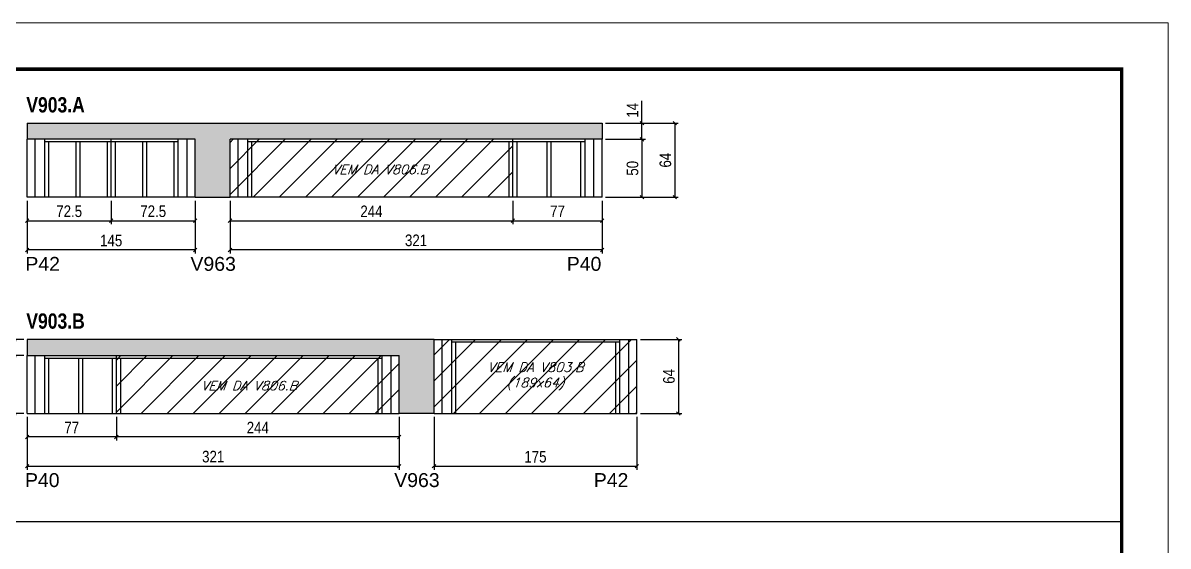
# Model space of a CAD drawing. Extents: x 3309 to 9563, y -2522 to 14608.
# Drawn here: x 8575 to 9563, y 13008 to 13459 of the extents above; entities that cross this region are included whole.
import ezdxf

# ---------------------------------------------------------------- set-up
doc = ezdxf.new("R2010")
doc.units = 0
doc.linetypes.add('DASHED', pattern=[0.75, 0.5, -0.25])
for name, color, linetype in [('5', 5, 'Continuous'), ('COTA', 241, 'Continuous'), ('NOMENCLATURA', 7, 'Continuous'), ('Painéis', 200, 'Continuous'), ('SARR_2.2x7', 40, 'Continuous'), ('SARR_3.5x7', 81, 'Continuous'), ('texto', 7, 'Continuous')]:
    doc.layers.add(name, color=color, linetype=linetype)
for name, color, linetype, lineweight in [('Folhas', 255, 'Continuous', 9), ('Hachura', 251, 'Continuous', 9), ('SARRAFO DE PRESSAO', 251, 'DASHED', 9)]:
    doc.layers.add(name, color=color, linetype=linetype, lineweight=lineweight)
doc.styles.add('COTA TECNICA', font='techl___.ttf', dxfattribs={"height": 10})
doc.styles.add('Romans', font='romans.shx')
doc.styles.get("Standard").update_dxf_attribs({"font": 'arial.ttf'})
doc.styles.add('TECNICA', font='techb___.ttf', dxfattribs={"height": 10})
doc.dimstyles.new('PAINEL', dxfattribs={"dimtxt": 10, "dimasz": 3, "dimexe": 3, "dimexo": 3, "dimgap": 3, "dimtad": 1, "dimdec": 1, "dimzin": 12, "dimdsep": 46, "dimtxsty": 'COTA TECNICA', "dimblk1": 'OBLIQUE', "dimblk2": 'OBLIQUE', "dimsah": 1, "dimcen": 0.9, "dimclrd": 4, "dimclre": 4, "dimclrt": 240, "dimadec": 1, "dimazin": 3, "dimtfac": 1, "dimtdec": 1, "dimtmove": 0, "dimatfit": 3, "dimfxl": 1, "dimtolj": 1, "dimtzin": 12, "dimarcsym": 0})

# ---------------------------------------------------------------- blocks, each defined once
blk = doc.blocks.new('9999999999')
at = {"layer": 'Folhas'}
blk.add_lwpolyline([(98138.98, 34190.21), (99623.98, 34190.21), (99623.98, 35240.21), (98138.98, 35240.21)], close=True, dxfattribs=at)
at = {"layer": 'Folhas', "color": 30, "const_width": 3}
blk.add_lwpolyline([(98213.98, 34230.21), (99583.98, 34230.21), (99583.98, 35200.21), (98213.98, 35200.21)], close=True, dxfattribs=at)
blk = doc.blocks.new('_Oblique')
at = {"color": 0, "linetype": 'ByBlock', "lineweight": -2}
blk.add_line((-0.5, -0.5), (0.5, 0.5), dxfattribs=at)
blk = doc.blocks.new('*D1346')
at = {"layer": 'COTA', "color": 4, "linetype": 'ByBlock', "lineweight": -2, "transparency": 16777216}
for p, q in [((8578.69, 13305.79), (8578.69, 13260.3)), ((8723.69, 13305.79), (8723.69, 13260.3)), ((8723.69, 13263.3), (8578.69, 13263.3))]:
    blk.add_line(p, q, dxfattribs=at)
at = {"layer": 'Defpoints', "color": 0, "linetype": 'ByBlock', "transparency": 16777216}
for p in [(8578.69, 13308.79), (8723.69, 13308.79), (8578.69, 13263.3)]:
    blk.add_point(p, dxfattribs=at)
at = {"layer": 'COTA', "color": 4, "linetype": 'ByBlock', "lineweight": -2, "transparency": 16777216, "xscale": 3, "yscale": 3, "zscale": 3, "rotation": 180}
blk.add_blockref('_Oblique', (8578.69, 13263.3), dxfattribs=at)
at = {"layer": 'COTA', "color": 4, "linetype": 'ByBlock', "lineweight": -2, "transparency": 16777216, "xscale": 3, "yscale": 3, "zscale": 3}
blk.add_blockref('_Oblique', (8723.69, 13263.3), dxfattribs=at)
at = {"layer": 'COTA', "color": 240, "linetype": 'ByBlock', "transparency": 16777216, "insert": (8651.19, 13271.41), "char_height": 10, "attachment_point": 5, "style": 'COTA TECNICA'}
blk.add_mtext('\\A1;145', dxfattribs=at)
blk = doc.blocks.new('*D1344')
at = {"layer": 'COTA', "color": 4, "lineweight": -2, "transparency": 16777216}
for p, q in [((8578.69, 13305.79), (8578.69, 13285.55)), ((8651.19, 13305.79), (8651.19, 13285.55)), ((8578.69, 13288.55), (8651.19, 13288.55))]:
    blk.add_line(p, q, dxfattribs=at)
at = {"layer": 'Defpoints', "color": 0, "transparency": 16777216}
for p in [(8578.69, 13308.79), (8651.19, 13308.79), (8651.19, 13288.55)]:
    blk.add_point(p, dxfattribs=at)
at = {"layer": 'COTA', "color": 4, "lineweight": -2, "transparency": 16777216, "xscale": 3, "yscale": 3, "zscale": 3, "rotation": 180}
blk.add_blockref('_Oblique', (8578.69, 13288.55), dxfattribs=at)
at = {"layer": 'COTA', "color": 4, "lineweight": -2, "transparency": 16777216, "xscale": 3, "yscale": 3, "zscale": 3}
blk.add_blockref('_Oblique', (8651.19, 13288.55), dxfattribs=at)
at = {"layer": 'COTA', "color": 240, "transparency": 16777216, "insert": (8614.94, 13296.66), "char_height": 10, "attachment_point": 5, "style": 'COTA TECNICA'}
blk.add_mtext('\\A1;72.5', dxfattribs=at)
blk = doc.blocks.new('*D1345')
at = {"layer": 'COTA', "color": 4, "lineweight": -2, "transparency": 16777216}
for p, q in [((8651.19, 13305.79), (8651.19, 13285.55)), ((8723.69, 13305.79), (8723.69, 13285.55)), ((8651.19, 13288.55), (8723.69, 13288.55))]:
    blk.add_line(p, q, dxfattribs=at)
at = {"layer": 'Defpoints', "color": 0, "transparency": 16777216}
for p in [(8651.19, 13308.79), (8723.69, 13308.79), (8723.69, 13288.55)]:
    blk.add_point(p, dxfattribs=at)
at = {"layer": 'COTA', "color": 4, "lineweight": -2, "transparency": 16777216, "xscale": 3, "yscale": 3, "zscale": 3, "rotation": 180}
blk.add_blockref('_Oblique', (8651.19, 13288.55), dxfattribs=at)
at = {"layer": 'COTA', "color": 4, "lineweight": -2, "transparency": 16777216, "xscale": 3, "yscale": 3, "zscale": 3}
blk.add_blockref('_Oblique', (8723.69, 13288.55), dxfattribs=at)
at = {"layer": 'COTA', "color": 240, "transparency": 16777216, "insert": (8687.44, 13296.66), "char_height": 10, "attachment_point": 5, "style": 'COTA TECNICA'}
blk.add_mtext('\\A1;72.5', dxfattribs=at)
blk = doc.blocks.new('*D1347')
at = {"layer": 'COTA', "color": 4, "linetype": 'ByBlock', "lineweight": -2, "transparency": 16777216}
for p, q in [((8753.69, 13305.79), (8753.69, 13260.3)), ((9074.65, 13305.79), (9074.65, 13260.3)), ((9074.65, 13263.3), (8753.69, 13263.3))]:
    blk.add_line(p, q, dxfattribs=at)
at = {"layer": 'Defpoints', "color": 0, "linetype": 'ByBlock', "transparency": 16777216}
for p in [(8753.69, 13308.79), (9074.65, 13308.79), (8753.69, 13263.3)]:
    blk.add_point(p, dxfattribs=at)
at = {"layer": 'COTA', "color": 4, "linetype": 'ByBlock', "lineweight": -2, "transparency": 16777216, "xscale": 3, "yscale": 3, "zscale": 3, "rotation": 180}
blk.add_blockref('_Oblique', (8753.69, 13263.3), dxfattribs=at)
at = {"layer": 'COTA', "color": 4, "linetype": 'ByBlock', "lineweight": -2, "transparency": 16777216, "xscale": 3, "yscale": 3, "zscale": 3}
blk.add_blockref('_Oblique', (9074.65, 13263.3), dxfattribs=at)
at = {"layer": 'COTA', "color": 240, "linetype": 'ByBlock', "transparency": 16777216, "insert": (8914.17, 13271.52), "char_height": 10, "attachment_point": 5, "style": 'COTA TECNICA'}
blk.add_mtext('\\A1;321', dxfattribs=at)
blk = doc.blocks.new('*D1348')
at = {"layer": 'COTA', "color": 4, "lineweight": -2, "transparency": 16777216}
for p, q in [((8753.69, 13305.79), (8753.69, 13285.55)), ((8997.69, 13305.79), (8997.69, 13285.55)), ((8753.69, 13288.55), (8997.69, 13288.55))]:
    blk.add_line(p, q, dxfattribs=at)
at = {"layer": 'Defpoints', "color": 0, "transparency": 16777216}
for p in [(8753.69, 13308.79), (8997.69, 13308.79), (8997.69, 13288.55)]:
    blk.add_point(p, dxfattribs=at)
at = {"layer": 'COTA', "color": 4, "lineweight": -2, "transparency": 16777216, "xscale": 3, "yscale": 3, "zscale": 3, "rotation": 180}
blk.add_blockref('_Oblique', (8753.69, 13288.55), dxfattribs=at)
at = {"layer": 'COTA', "color": 4, "lineweight": -2, "transparency": 16777216, "xscale": 3, "yscale": 3, "zscale": 3}
blk.add_blockref('_Oblique', (8997.69, 13288.55), dxfattribs=at)
at = {"layer": 'COTA', "color": 240, "transparency": 16777216, "insert": (8875.69, 13296.62), "char_height": 10, "attachment_point": 5, "style": 'COTA TECNICA'}
blk.add_mtext('\\A1;244', dxfattribs=at)
blk = doc.blocks.new('*D1349')
at = {"layer": 'COTA', "color": 4, "lineweight": -2, "transparency": 16777216}
for p, q in [((8997.69, 13305.79), (8997.69, 13285.55)), ((9074.65, 13305.79), (9074.65, 13285.55)), ((8997.69, 13288.55), (9074.65, 13288.55))]:
    blk.add_line(p, q, dxfattribs=at)
at = {"layer": 'Defpoints', "color": 0, "transparency": 16777216}
for p in [(8997.69, 13308.79), (9074.65, 13308.79), (9074.65, 13288.55)]:
    blk.add_point(p, dxfattribs=at)
at = {"layer": 'COTA', "color": 4, "lineweight": -2, "transparency": 16777216, "xscale": 3, "yscale": 3, "zscale": 3, "rotation": 180}
blk.add_blockref('_Oblique', (8997.69, 13288.55), dxfattribs=at)
at = {"layer": 'COTA', "color": 4, "lineweight": -2, "transparency": 16777216, "xscale": 3, "yscale": 3, "zscale": 3}
blk.add_blockref('_Oblique', (9074.65, 13288.55), dxfattribs=at)
at = {"layer": 'COTA', "color": 240, "transparency": 16777216, "insert": (9036.17, 13296.62), "char_height": 10, "attachment_point": 5, "style": 'COTA TECNICA'}
blk.add_mtext('\\A1;77', dxfattribs=at)
blk = doc.blocks.new('*D1341')
at = {"layer": 'COTA', "color": 4, "lineweight": -2, "transparency": 16777216}
for p, q in [((9077.65, 13372.79), (9140.37, 13372.79)), ((9137.37, 13372.79), (9137.37, 13308.79)), ((9077.65, 13308.79), (9140.37, 13308.79))]:
    blk.add_line(p, q, dxfattribs=at)
at = {"layer": 'Defpoints', "color": 0, "transparency": 16777216}
for p in [(9074.65, 13372.79, 0), (9074.65, 13308.79, 0), (9137.37, 13308.79)]:
    blk.add_point(p, dxfattribs=at)
at = {"layer": 'COTA', "color": 4, "lineweight": -2, "transparency": 16777216, "xscale": 3, "yscale": 3, "zscale": 3}
for p, rotation in [((9137.37, 13372.79), 90), ((9137.37, 13308.79), 270)]:
    blk.add_blockref('_Oblique', p, dxfattribs=dict(at, rotation=rotation))
at = {"layer": 'COTA', "color": 240, "transparency": 16777216, "insert": (9129.27, 13340.79), "char_height": 10, "attachment_point": 5, "rotation": 90, "style": 'COTA TECNICA'}
blk.add_mtext('\\A1;64', dxfattribs=at)
blk = doc.blocks.new('*D1342')
at = {"layer": 'COTA', "color": 4, "lineweight": -2, "transparency": 16777216}
for p, q in [((9077.65, 13358.79), (9112.01, 13358.79)), ((9109.01, 13358.79), (9109.01, 13308.79)), ((9077.65, 13308.79), (9112.01, 13308.79))]:
    blk.add_line(p, q, dxfattribs=at)
at = {"layer": 'Defpoints', "color": 0, "transparency": 16777216}
for p in [(9074.65, 13358.79, 0), (9074.65, 13308.79, 0), (9109.01, 13308.79)]:
    blk.add_point(p, dxfattribs=at)
at = {"layer": 'COTA', "color": 4, "lineweight": -2, "transparency": 16777216, "xscale": 3, "yscale": 3, "zscale": 3}
for p, rotation in [((9109.01, 13358.79), 90), ((9109.01, 13308.79), 270)]:
    blk.add_blockref('_Oblique', p, dxfattribs=dict(at, rotation=rotation))
at = {"layer": 'COTA', "color": 240, "transparency": 16777216, "insert": (9100.9, 13333.79), "char_height": 10, "attachment_point": 5, "rotation": 90, "style": 'COTA TECNICA'}
blk.add_mtext('\\A1;50', dxfattribs=at)
blk = doc.blocks.new('*D1343')
at = {"layer": 'COTA', "color": 4, "lineweight": -2, "transparency": 16777216}
for p, q in [((9109.01, 13372.79), (9109.01, 13391.91)), ((9077.65, 13372.79), (9112.01, 13372.79)), ((9109.01, 13358.79), (9109.01, 13372.79)), ((9077.65, 13358.79), (9112.01, 13358.79))]:
    blk.add_line(p, q, dxfattribs=at)
at = {"layer": 'Defpoints', "color": 0, "transparency": 16777216}
for p in [(9074.65, 13372.79, 0), (9109.01, 13372.79), (9074.65, 13358.79, 0)]:
    blk.add_point(p, dxfattribs=at)
at = {"layer": 'COTA', "color": 4, "lineweight": -2, "transparency": 16777216, "xscale": 3, "yscale": 3, "zscale": 3}
for p, rotation in [((9109.01, 13372.79), 90), ((9109.01, 13358.79), 270)]:
    blk.add_blockref('_Oblique', p, dxfattribs=dict(at, rotation=rotation))
at = {"layer": 'COTA', "color": 240, "transparency": 16777216, "insert": (9100.94, 13383.85), "char_height": 10, "attachment_point": 5, "rotation": 90, "style": 'COTA TECNICA'}
blk.add_mtext('\\A1;14', dxfattribs=at)
blk = doc.blocks.new('*D1351')
at = {"layer": 'COTA', "color": 4, "linetype": 'ByBlock', "lineweight": -2, "transparency": 16777216}
for p, q in [((8929.65, 13119.15), (8929.65, 13073.66)), ((9104.65, 13119.15), (9104.65, 13073.66)), ((8929.65, 13076.66), (9104.65, 13076.66))]:
    blk.add_line(p, q, dxfattribs=at)
at = {"layer": 'Defpoints', "color": 0, "linetype": 'ByBlock', "transparency": 16777216}
for p in [(8929.65, 13122.15), (9104.65, 13122.15), (9104.65, 13076.66)]:
    blk.add_point(p, dxfattribs=at)
at = {"layer": 'COTA', "color": 4, "linetype": 'ByBlock', "lineweight": -2, "transparency": 16777216, "xscale": 3, "yscale": 3, "zscale": 3, "rotation": 180}
blk.add_blockref('_Oblique', (8929.65, 13076.66), dxfattribs=at)
at = {"layer": 'COTA', "color": 4, "linetype": 'ByBlock', "lineweight": -2, "transparency": 16777216, "xscale": 3, "yscale": 3, "zscale": 3}
blk.add_blockref('_Oblique', (9104.65, 13076.66), dxfattribs=at)
at = {"layer": 'COTA', "color": 240, "linetype": 'ByBlock', "transparency": 16777216, "insert": (9017.15, 13084.77), "char_height": 10, "attachment_point": 5, "style": 'COTA TECNICA'}
blk.add_mtext('\\A1;175', dxfattribs=at)
blk = doc.blocks.new('*D1352')
at = {"layer": 'COTA', "color": 4, "linetype": 'ByBlock', "lineweight": -2, "transparency": 16777216}
for p, q in [((8578.69, 13119.15), (8578.69, 13073.66)), ((8899.65, 13119.15), (8899.65, 13073.66)), ((8578.69, 13076.66), (8899.65, 13076.66))]:
    blk.add_line(p, q, dxfattribs=at)
at = {"layer": 'Defpoints', "color": 0, "linetype": 'ByBlock', "transparency": 16777216}
for p in [(8578.69, 13122.15), (8899.65, 13122.15), (8899.65, 13076.66)]:
    blk.add_point(p, dxfattribs=at)
at = {"layer": 'COTA', "color": 4, "linetype": 'ByBlock', "lineweight": -2, "transparency": 16777216, "xscale": 3, "yscale": 3, "zscale": 3, "rotation": 180}
blk.add_blockref('_Oblique', (8578.69, 13076.66), dxfattribs=at)
at = {"layer": 'COTA', "color": 4, "linetype": 'ByBlock', "lineweight": -2, "transparency": 16777216, "xscale": 3, "yscale": 3, "zscale": 3}
blk.add_blockref('_Oblique', (8899.65, 13076.66), dxfattribs=at)
at = {"layer": 'COTA', "color": 240, "linetype": 'ByBlock', "transparency": 16777216, "insert": (8739.17, 13084.88), "char_height": 10, "attachment_point": 5, "style": 'COTA TECNICA'}
blk.add_mtext('\\A1;321', dxfattribs=at)
blk = doc.blocks.new('*D1353')
at = {"layer": 'COTA', "color": 4, "lineweight": -2, "transparency": 16777216}
for p, q in [((8655.65, 13119.15), (8655.65, 13098.91)), ((8899.65, 13119.15), (8899.65, 13098.91)), ((8899.65, 13101.91), (8655.65, 13101.91))]:
    blk.add_line(p, q, dxfattribs=at)
at = {"layer": 'Defpoints', "color": 0, "transparency": 16777216}
for p in [(8655.65, 13122.15), (8899.65, 13122.15), (8655.65, 13101.91)]:
    blk.add_point(p, dxfattribs=at)
at = {"layer": 'COTA', "color": 4, "lineweight": -2, "transparency": 16777216, "xscale": 3, "yscale": 3, "zscale": 3, "rotation": 180}
blk.add_blockref('_Oblique', (8655.65, 13101.91), dxfattribs=at)
at = {"layer": 'COTA', "color": 4, "lineweight": -2, "transparency": 16777216, "xscale": 3, "yscale": 3, "zscale": 3}
blk.add_blockref('_Oblique', (8899.65, 13101.91), dxfattribs=at)
at = {"layer": 'COTA', "color": 240, "transparency": 16777216, "insert": (8777.65, 13109.98), "char_height": 10, "attachment_point": 5, "style": 'COTA TECNICA'}
blk.add_mtext('\\A1;244', dxfattribs=at)
blk = doc.blocks.new('*D1354')
at = {"layer": 'COTA', "color": 4, "lineweight": -2, "transparency": 16777216}
for p, q in [((8578.69, 13119.15), (8578.69, 13098.91)), ((8655.65, 13119.15), (8655.65, 13098.91)), ((8655.65, 13101.91), (8578.69, 13101.91))]:
    blk.add_line(p, q, dxfattribs=at)
at = {"layer": 'Defpoints', "color": 0, "transparency": 16777216}
for p in [(8578.69, 13122.15), (8655.65, 13122.15), (8578.69, 13101.91)]:
    blk.add_point(p, dxfattribs=at)
at = {"layer": 'COTA', "color": 4, "lineweight": -2, "transparency": 16777216, "xscale": 3, "yscale": 3, "zscale": 3, "rotation": 180}
blk.add_blockref('_Oblique', (8578.69, 13101.91), dxfattribs=at)
at = {"layer": 'COTA', "color": 4, "lineweight": -2, "transparency": 16777216, "xscale": 3, "yscale": 3, "zscale": 3}
blk.add_blockref('_Oblique', (8655.65, 13101.91), dxfattribs=at)
at = {"layer": 'COTA', "color": 240, "transparency": 16777216, "insert": (8617.17, 13109.98), "char_height": 10, "attachment_point": 5, "style": 'COTA TECNICA'}
blk.add_mtext('\\A1;77', dxfattribs=at)
blk = doc.blocks.new('*D1350')
at = {"layer": 'COTA', "color": 4, "lineweight": -2, "transparency": 16777216}
for p, q in [((9107.65, 13186.15), (9143.42, 13186.15)), ((9140.42, 13186.15), (9140.42, 13122.15)), ((9107.65, 13122.15), (9143.42, 13122.15))]:
    blk.add_line(p, q, dxfattribs=at)
at = {"layer": 'Defpoints', "color": 0, "transparency": 16777216}
for p in [(9104.65, 13186.15, 0), (9104.65, 13122.15, 0), (9140.42, 13122.15)]:
    blk.add_point(p, dxfattribs=at)
at = {"layer": 'COTA', "color": 4, "lineweight": -2, "transparency": 16777216, "xscale": 3, "yscale": 3, "zscale": 3}
for p, rotation in [((9140.42, 13186.15), 90), ((9140.42, 13122.15), 270)]:
    blk.add_blockref('_Oblique', p, dxfattribs=dict(at, rotation=rotation))
at = {"layer": 'COTA', "color": 240, "transparency": 16777216, "insert": (9132.32, 13154.15), "char_height": 10, "attachment_point": 5, "rotation": 90, "style": 'COTA TECNICA'}
blk.add_mtext('\\A1;64', dxfattribs=at)
blk = doc.blocks.new('*D1355')
at = {"layer": 'COTA', "color": 4, "lineweight": -2, "transparency": 16777216}
for p, q in [((8575.69, 13172.15), (8564.63, 13172.15)), ((8567.63, 13172.15), (8567.63, 13122.15)), ((8575.69, 13122.15), (8564.63, 13122.15))]:
    blk.add_line(p, q, dxfattribs=at)
at = {"layer": 'Defpoints', "color": 0, "transparency": 16777216}
for p in [(8578.69, 13172.15, 0), (8567.63, 13122.15), (8578.69, 13122.15, 0)]:
    blk.add_point(p, dxfattribs=at)
at = {"layer": 'COTA', "color": 4, "lineweight": -2, "transparency": 16777216, "xscale": 3, "yscale": 3, "zscale": 3}
for p, rotation in [((8567.63, 13172.15), 90), ((8567.63, 13122.15), 270)]:
    blk.add_blockref('_Oblique', p, dxfattribs=dict(at, rotation=rotation))
at = {"layer": 'COTA', "color": 240, "transparency": 16777216, "insert": (8559.52, 13147.15), "char_height": 10, "attachment_point": 5, "rotation": 90, "style": 'COTA TECNICA'}
blk.add_mtext('\\A1;50', dxfattribs=at)
blk = doc.blocks.new('*D1356')
at = {"layer": 'COTA', "color": 4, "lineweight": -2, "transparency": 16777216}
for p, q in [((8567.63, 13186.15), (8567.63, 13205.27)), ((8575.69, 13186.15), (8564.63, 13186.15)), ((8567.63, 13172.15), (8567.63, 13186.15)), ((8575.69, 13172.15), (8564.63, 13172.15))]:
    blk.add_line(p, q, dxfattribs=at)
at = {"layer": 'Defpoints', "color": 0, "transparency": 16777216}
for p in [(8567.63, 13186.15), (8578.69, 13186.15, 0), (8578.69, 13172.15, 0)]:
    blk.add_point(p, dxfattribs=at)
at = {"layer": 'COTA', "color": 4, "lineweight": -2, "transparency": 16777216, "xscale": 3, "yscale": 3, "zscale": 3}
for p, rotation in [((8567.63, 13186.15), 90), ((8567.63, 13172.15), 270)]:
    blk.add_blockref('_Oblique', p, dxfattribs=dict(at, rotation=rotation))
at = {"layer": 'COTA', "color": 240, "transparency": 16777216, "insert": (8559.56, 13197.21), "char_height": 10, "attachment_point": 5, "rotation": 90, "style": 'COTA TECNICA'}
blk.add_mtext('\\A1;14', dxfattribs=at)

msp = doc.modelspace()

# ---------------------------------------------------------------- hatches: boundary and pattern name
at = {"layer": 'COTA'}
h = msp.add_hatch(dxfattribs=at)
h.set_pattern_fill('AR-CONC', color=256, scale=0.03)
h.set_pattern_definition([(50, (3288.3845, 357.4916), (5.46554, -0.4781726), [0.5715, -6.2865]), (355, (3288.3845, 357.4916), (-1.0573026, 5.7317054), [0.4572, -5.0292175]), (100.451445, (3288.84, 357.452), (4.4082374, 5.2535326), [0.4857003, -5.3427073]), (46.1842, (3288.3845, 359.0156), (8.1323712, -1.2612698), [0.85725, -9.42975]), (96.63556, (3289.062, 358.9105), (7.122124, 7.4227837), [0.7285507, -8.0140682]), (351.18415, (3288.3845, 359.016), (7.122124, 7.4227837), [0.685799, -7.543792]), (21, (3289.1465, 358.6346), (4.5484317, -3.067956), [0.5715, -6.2865]), (326, (3289.1465, 358.6346), (1.8540609, 5.525639), [0.4572, -5.0292]), (71.451445, (3289.5256, 358.379), (6.4024926, 2.457683), [0.4857003, -5.3426981]), (37.5, (3288.3845, 357.4916), (0.0926581, 2.53665117), [0, -4.96824, 0, -5.1054, 0, -5.04825]), (7.5, (3288.3845, 357.4916), (2.0045899, 3.00541724), [0, -2.91084, 0, -4.85394, 0, -1.92405]), (327.5, (3286.6853, 357.4916), (4.06771786, -0.17186232), [0, -1.905, 0, -5.9436, 0, -7.8867]), (317.5, (3285.9233, 357.4916), (4.4438754, 0.7627947), [0, -2.4765, 0, -3.94716, 0, -5.6007])])
h.paths.add_polyline_path([(8753.69, 13358.79), (9074.65, 13358.79), (9074.65, 13372.79), (8578.69, 13372.79), (8578.69, 13358.79), (8723.69, 13358.79), (8723.69, 13308.79), (8753.69, 13308.79)])
h = msp.add_hatch(dxfattribs=at)
h.set_pattern_fill('AR-CONC', color=256, scale=0.03)
h.paths.add_polyline_path([(8899.65, 13122.15), (8929.65, 13122.15), (8929.65, 13186.15), (8578.69, 13186.15), (8578.69, 13172.15), (8899.65, 13172.15)])
at = {"layer": 'Hachura'}
h = msp.add_hatch(dxfattribs=at)
h.set_pattern_fill('ANSI31', color=256, scale=5)
h.paths.add_polyline_path([(8997.69, 13358.79), (8753.69, 13358.79), (8753.69, 13308.79), (8997.69, 13308.79)])
h.paths.add_polyline_path([(8899.65, 13172.15), (8655.65, 13172.15), (8655.65, 13122.15), (8899.65, 13122.15)])
h.paths.add_polyline_path([(9104.65, 13186.15), (8929.65, 13186.15), (8929.65, 13122.15), (9104.65, 13122.15)])

# ---------------------------------------------------------------- linework, layer by layer
at = {"layer": 'COTA'}
for p, q in [((8578.69, 13372.79, 0), (8578.69, 13358.79, 0)), ((8578.69, 13372.79, 0), (9074.65, 13372.79, 0)), ((9074.65, 13372.79, 0), (9074.65, 13358.79, 0)), ((8723.69, 13308.79, 0), (8753.69, 13308.79, 0)), ((8929.65, 13186.15, 0), (8578.69, 13186.15, 0)), ((8578.69, 13186.15, 0), (8578.69, 13172.15, 0)), ((8929.65, 13122.15, 0), (8899.65, 13122.15, 0)), ((8152.87, 13028.89), (9522.87, 13028.89))]:
    msp.add_line(p, q, dxfattribs=at)
at = {"layer": 'Painéis', "linetype": 'ByBlock'}
for p, q in [((8723.69, 13358.79, 0), (8578.69, 13358.79, 0)), ((8578.69, 13308.79, 0), (8578.69, 13358.79, 0)), ((8651.19, 13308.79, 0), (8651.19, 13358.79, 0)), ((8723.69, 13308.79, 0), (8723.69, 13358.79, 0)), ((9074.65, 13358.79, 0), (8753.69, 13358.79, 0)), ((8753.69, 13308.79, 0), (8753.69, 13358.79, 0)), ((8997.69, 13308.79, 0), (8997.69, 13358.79, 0)), ((9074.65, 13308.79, 0), (9074.65, 13358.79, 0)), ((8723.69, 13308.79, 0), (8578.69, 13308.79, 0)), ((9074.65, 13308.79, 0), (8753.69, 13308.79, 0)), ((8929.65, 13186.15, 0), (9104.65, 13186.15, 0)), ((8929.65, 13122.15, 0), (8929.65, 13186.15, 0)), ((9104.65, 13122.15, 0), (9104.65, 13186.15, 0)), ((8578.69, 13172.15, 0), (8899.65, 13172.15, 0)), ((8578.69, 13122.15, 0), (8578.69, 13172.15, 0)), ((8655.65, 13122.15, 0), (8655.65, 13172.15, 0)), ((8899.65, 13122.15, 0), (8899.65, 13172.15, 0)), ((8578.69, 13122.15, 0), (8899.65, 13122.15, 0)), ((8929.65, 13122.15, 0), (9104.65, 13122.15, 0))]:
    msp.add_line(p, q, dxfattribs=at)
at = {"layer": 'SARR_2.2x7', "linetype": 'Continuous'}
for p, q in [((8585.69, 13308.79, 0), (8585.69, 13358.79, 0)), ((8651.19, 13356.59, 0), (8593.69, 13356.59, 0)), ((8708.69, 13356.59, 0), (8651.19, 13356.59, 0)), ((8716.69, 13308.79, 0), (8716.69, 13358.79, 0)), ((8760.69, 13308.79, 0), (8760.69, 13358.79, 0)), ((8997.69, 13356.59, 0), (8768.69, 13356.59, 0)), ((9059.65, 13356.59, 0), (8997.69, 13356.59, 0)), ((9067.65, 13308.79, 0), (9067.65, 13358.79, 0)), ((8936.65, 13122.15, 0), (8936.65, 13186.15, 0)), ((8944.65, 13183.95, 0), (9089.65, 13183.95, 0)), ((9097.65, 13122.15, 0), (9097.65, 13186.15, 0)), ((8585.69, 13122.15, 0), (8585.69, 13172.15, 0)), ((8593.69, 13169.95, 0), (8655.65, 13169.95, 0)), ((8655.65, 13169.95, 0), (8884.65, 13169.95, 0)), ((8892.65, 13122.15, 0), (8892.65, 13172.15, 0))]:
    msp.add_line(p, q, dxfattribs=at)
at = {"layer": 'SARR_3.5x7'}
for p, q in [((8593.69, 13358.79, 0), (8593.69, 13308.79, 0)), ((8597.19, 13356.59, 0), (8597.19, 13308.79, 0)), ((8620.68, 13356.59, 0), (8620.68, 13308.79, 0)), ((8624.18, 13356.59, 0), (8624.18, 13308.79, 0)), ((8647.69, 13356.59, 0), (8647.69, 13308.79, 0)), ((8654.69, 13356.59, 0), (8654.69, 13308.79, 0)), ((8678.18, 13356.59, 0), (8678.18, 13308.79, 0)), ((8681.68, 13356.59, 0), (8681.68, 13308.79, 0)), ((8705.19, 13356.59, 0), (8705.19, 13308.79, 0)), ((8708.69, 13358.79, 0), (8708.69, 13308.79, 0)), ((8768.69, 13358.79, 0), (8768.69, 13308.79, 0)), ((8772.19, 13356.59, 0), (8772.19, 13308.79, 0)), ((8994.19, 13356.59, 0), (8994.19, 13308.79, 0)), ((9001.19, 13356.59, 0), (9001.19, 13308.79, 0)), ((9026.97, 13356.59, 0), (9026.97, 13308.79, 0)), ((9030.47, 13356.59, 0), (9030.47, 13308.79, 0)), ((9056.15, 13356.59, 0), (9056.15, 13308.79, 0)), ((9059.65, 13358.79, 0), (9059.65, 13308.79, 0)), ((8944.65, 13186.15, 0), (8944.65, 13122.15, 0)), ((8948.15, 13183.95, 0), (8948.15, 13122.15, 0)), ((9086.15, 13183.95, 0), (9086.15, 13122.15, 0)), ((9089.65, 13186.15, 0), (9089.65, 13122.15, 0)), ((8593.69, 13172.15, 0), (8593.69, 13122.15, 0)), ((8597.19, 13169.95, 0), (8597.19, 13122.15, 0)), ((8622.88, 13169.95, 0), (8622.88, 13122.15, 0)), ((8626.38, 13169.95, 0), (8626.38, 13122.15, 0)), ((8652.15, 13169.95, 0), (8652.15, 13122.15, 0)), ((8659.15, 13169.95, 0), (8659.15, 13122.15, 0)), ((8881.15, 13169.95, 0), (8881.15, 13122.15, 0)), ((8884.65, 13172.15, 0), (8884.65, 13122.15, 0))]:
    msp.add_line(p, q, dxfattribs=at)

# ---------------------------------------------------------------- block references
at = {"layer": 'SARRAFO DE PRESSAO', "color": 6, "linetype": 'ByBlock'}
msp.add_blockref('9999999999', (-90061.11, -21780.92), dxfattribs=at)

# ---------------------------------------------------------------- texts
at = {"layer": '5', "linetype": 'Continuous'}
for s, rotation, p in [('P42', 359.99996, (8577.16, 13245.29, 0)), ('V963', 359.99996, (8719.58, 13245.29, 0)), ('P40', 359.99996, (9044.18, 13245.29, 0)), ('P40', 0.00004, (8576.81, 13058.65, 0)), ('V963', 0.00004, (8895.35, 13058.65, 0)), ('P42', 0.00004, (9067.49, 13058.65, 0))]:
    msp.add_text(s, height=12, rotation=rotation, dxfattribs=at).set_placement(p)
at = {"layer": 'NOMENCLATURA', "style": 'TECNICA'}
for s, p in [('V903.A', (8577.97, 13381.98, 0)), ('V903.B', (8577.97, 13195.34, 0))]:
    msp.add_text(s, height=13.2, dxfattribs=at).set_placement(p)
at = {"layer": 'texto', "color": 2, "char_height": 8, "attachment_point": 5, "style": 'Romans'}
for s, insert in [('{\\Q19;\\C256;VEM DA V806.B}', (8883.19, 13332.79, 0)), ('{\\Q19;\\C256;VEM DA V803.B\\P(189x64)}', (9017.15, 13154.15, 0)), ('{\\Q19;\\C256;VEM DA V806.B}', (8770.15, 13146.15, 0))]:
    msp.add_mtext(s, dxfattribs=dict(at, insert=insert))

# ---------------------------------------------------------------- dimensions: what is measured, and where the dimension line sits
at = {"layer": 'COTA'}
for base, p1, p2, angle, picture, middle in [((9109.01, 13372.79), (9074.65, 13358.79, 0), (9074.65, 13372.79, 0), 90, '*D1343', (9100.94, 13383.85)), ((9137.37, 13308.79), (9074.65, 13372.79, 0), (9074.65, 13308.79, 0), 90, '*D1341', (9129.27, 13340.79)), ((9109.01, 13308.79), (9074.65, 13358.79, 0), (9074.65, 13308.79, 0), 90, '*D1342', (9100.9, 13333.79)), ((8567.63, 13186.15), (8578.69, 13172.15, 0), (8578.69, 13186.15, 0), 90, '*D1356', (8559.56, 13197.21)), ((9140.42, 13122.15), (9104.65, 13186.15, 0), (9104.65, 13122.15, 0), 90, '*D1350', (9132.32, 13154.15)), ((8567.63, 13122.15), (8578.69, 13172.15, 0), (8578.69, 13122.15, 0), 90, '*D1355', (8559.52, 13147.15)), ((8655.65, 13101.91, 0), (8899.65, 13122.15, 0), (8655.65, 13122.15, 0), 180, '*D1353', (8777.65, 13109.98, 0))]:
    dim = msp.add_linear_dim(base=base, p1=p1, p2=p2, angle=angle, dimstyle='PAINEL', dxfattribs=at)
    dim.commit()
    dim.dimension.update_dxf_attribs({"geometry": picture, "text_midpoint": middle})
at = {"layer": 'COTA', "linetype": 'ByBlock'}
for base, p1, p2, picture, middle in [((8578.69, 13263.3, 0), (8723.69, 13308.79, 0), (8578.69, 13308.79, 0), '*D1346', (8651.19, 13271.41, 0)), ((8753.69, 13263.3, 0), (9074.65, 13308.79, 0), (8753.69, 13308.79, 0), '*D1347', (8914.17, 13271.52, 0))]:
    dim = msp.add_linear_dim(base=base, p1=p1, p2=p2, angle=180, dimstyle='PAINEL', dxfattribs=at)
    dim.commit()
    dim.dimension.update_dxf_attribs({"geometry": picture, "text_midpoint": middle})
at = {"layer": 'COTA'}
for base, p1, p2, picture, middle in [((8651.19, 13288.55, 0), (8578.69, 13308.79, 0), (8651.19, 13308.79, 0), '*D1344', (8614.94, 13296.66, 0)), ((8997.69, 13288.55, 0), (8753.69, 13308.79, 0), (8997.69, 13308.79, 0), '*D1348', (8875.69, 13296.62, 0))]:
    dim = msp.add_linear_dim(base=base, p1=p1, p2=p2, dimstyle='PAINEL', dxfattribs=at)
    dim.commit()
    dim.dimension.update_dxf_attribs({"geometry": picture, "text_midpoint": middle})
for base, p1, p2, picture, middle in [((8723.69, 13288.55, 0), (8651.19, 13308.79, 0), (8723.69, 13308.79, 0), '*D1345', (8687.44, 13296.66, 0)), ((9074.65, 13288.55, 0), (8997.69, 13308.79, 0), (9074.65, 13308.79, 0), '*D1349', (9036.17, 13296.62, 0))]:
    dim = msp.add_linear_dim(base=base, p1=p1, p2=p2, dimstyle='PAINEL', override={"dimtmove": 1}, dxfattribs=at)
    dim.commit()
    dim.dimension.update_dxf_attribs({"geometry": picture, "text_midpoint": middle})
at = {"layer": 'COTA', "linetype": 'ByBlock'}
for base, p1, p2, picture, middle in [((8899.65, 13076.66, 0), (8578.69, 13122.15, 0), (8899.65, 13122.15, 0), '*D1352', (8739.17, 13084.88, 0)), ((9104.65, 13076.66, 0), (8929.65, 13122.15, 0), (9104.65, 13122.15, 0), '*D1351', (9017.15, 13084.77, 0))]:
    dim = msp.add_linear_dim(base=base, p1=p1, p2=p2, dimstyle='PAINEL', dxfattribs=at)
    dim.commit()
    dim.dimension.update_dxf_attribs({"geometry": picture, "text_midpoint": middle})
at = {"layer": 'COTA'}
dim = msp.add_linear_dim(base=(8578.69, 13101.91, 0), p1=(8655.65, 13122.15, 0), p2=(8578.69, 13122.15, 0), angle=180, dimstyle='PAINEL', override={"dimtmove": 1}, dxfattribs=at)
dim.commit()
dim.dimension.update_dxf_attribs({"geometry": '*D1354', "text_midpoint": (8617.17, 13109.98, 0)})

doc.saveas('drawing.dxf')
